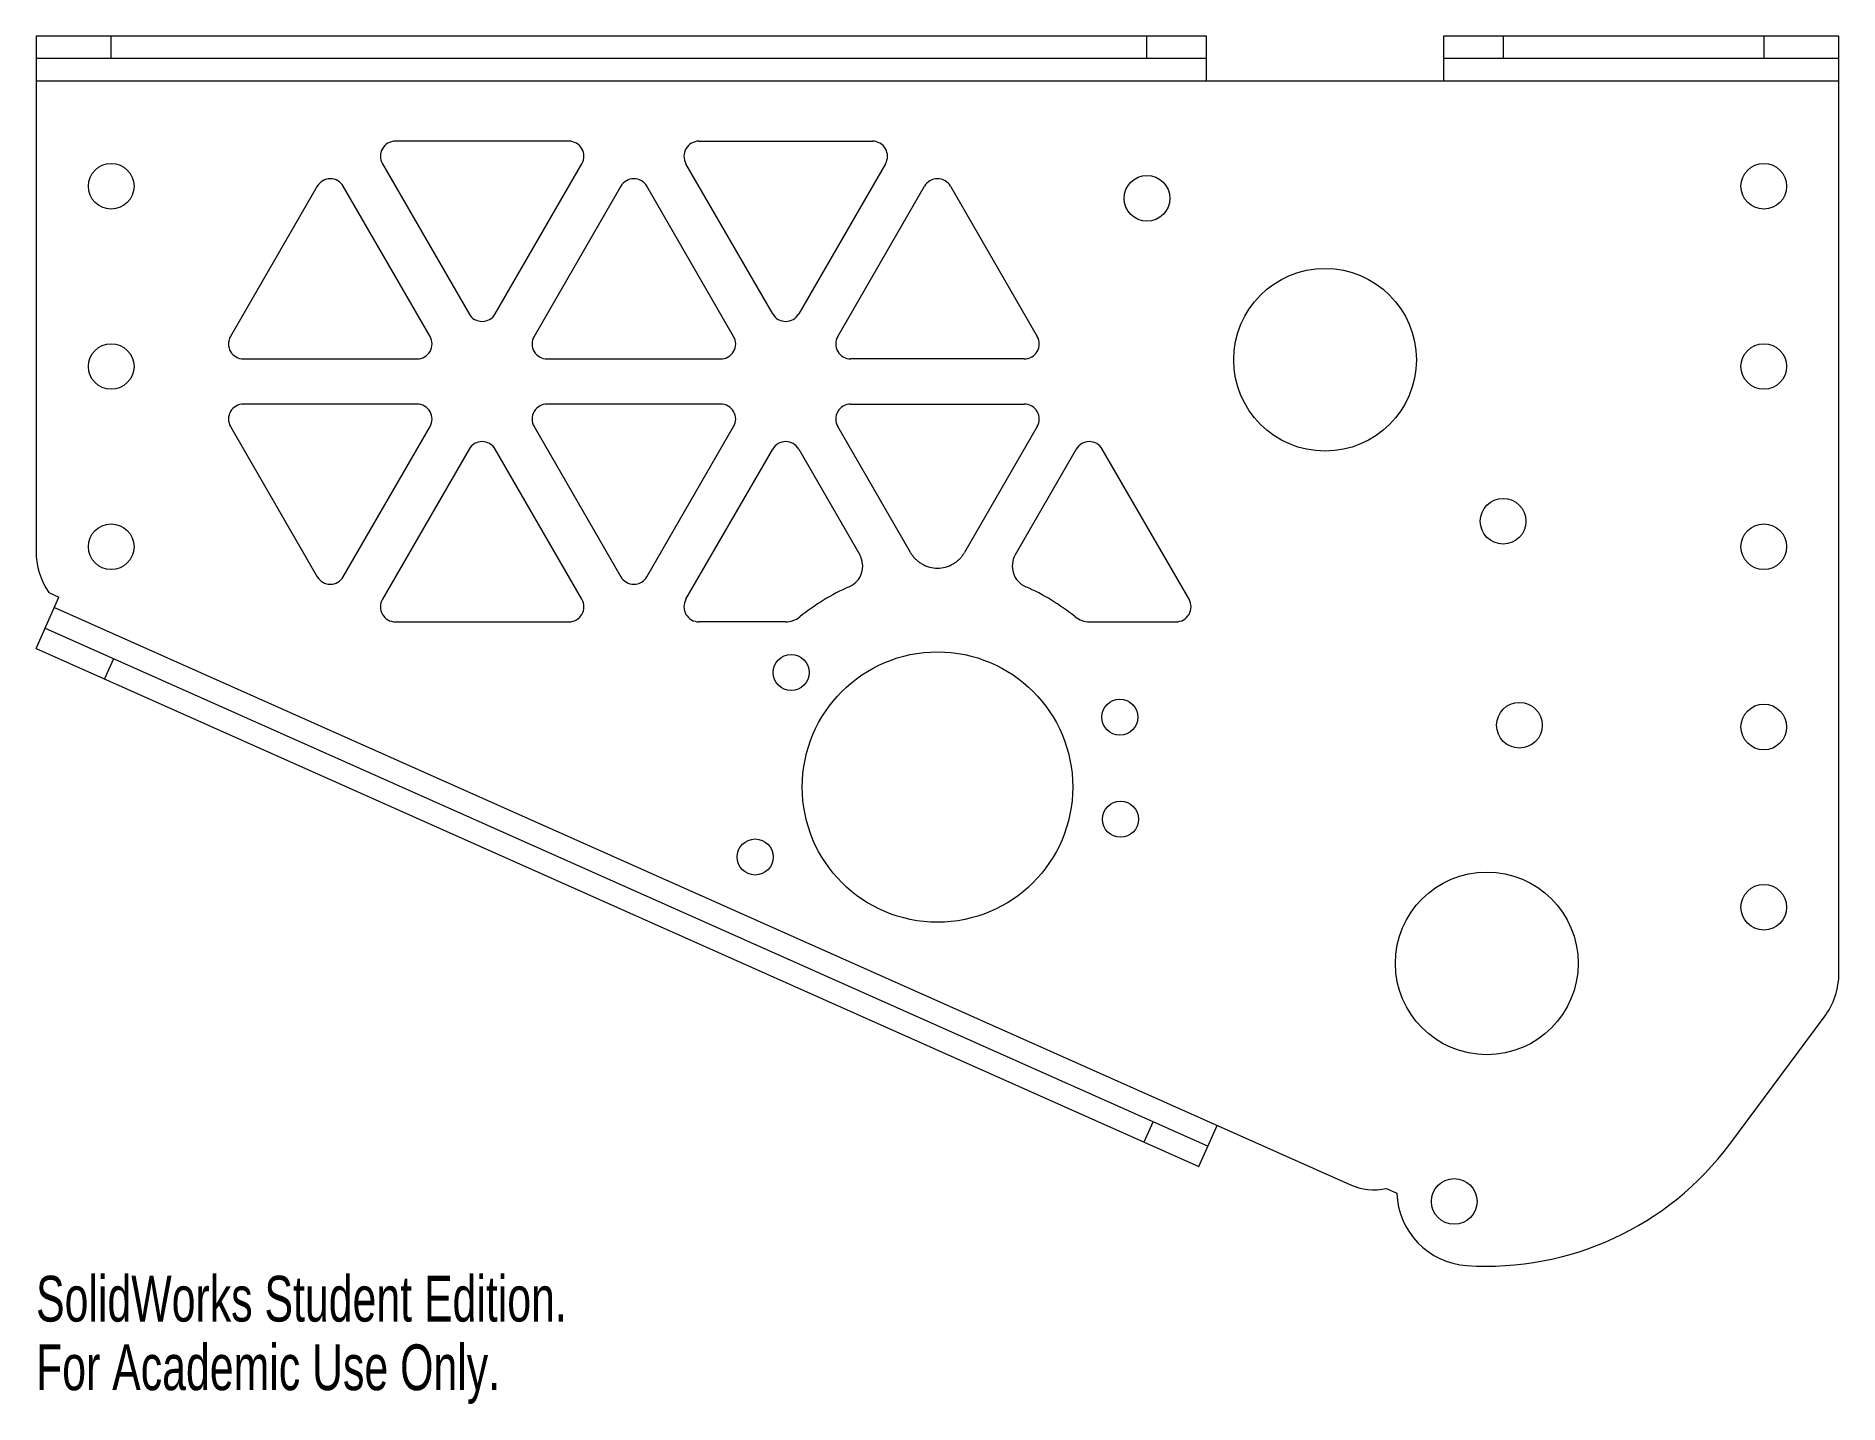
# Paper-space layout '_Left' of a CAD drawing. Header units: inches. Extents: x -3.75 to 3.75, y -3.57 to 2.12.
import ezdxf

# ---------------------------------------------------------------- set-up
doc = ezdxf.new("R2010")
doc.units = ezdxf.units.IN
doc.header["$MEASUREMENT"] = 0
doc.styles.add('SLDTEXTSTYLE0', font='TXT', dxfattribs={"width": 0.7})

psp = doc.layouts.new('_Left')

# ---------------------------------------------------------------- linework, layer by layer
at = {"color": 7, "linetype": 'Continuous', "lineweight": 15}
for p, q in [((-3.75, 2.125), (-3.75, -0.0172)), ((1.1195, 2.125), (-3.75, 2.125)), ((-3.4375, 2.0312), (-3.4375, 2.125)), ((0.8695, 2.125), (0.8695, 2.0312)), ((1.1195, 1.9375), (1.1195, 2.125)), ((2.105, 2.125), (2.105, 1.9375)), ((3.75, 2.125), (2.105, 2.125)), ((2.355, 2.0312), (2.355, 2.125)), ((3.4375, 2.125), (3.4375, 2.0312)), ((3.75, -1.7716), (3.75, 2.125)), ((1.1195, 2.0312), (-3.75, 2.0312)), ((3.75, 2.0312), (2.105, 2.0312)), ((3.75, 1.9375), (-3.75, 1.9375)), ((-1.5336, 1.6875), (-2.2553, 1.6875)), ((-0.9923, 1.6875), (-0.2706, 1.6875)), ((-2.3094, 1.5938), (-1.9486, 0.9688)), ((-1.8403, 0.9688), (-1.4795, 1.5938)), ((-0.6856, 0.9688), (-1.0464, 1.5938)), ((-0.2165, 1.5938), (-0.5774, 0.9688)), ((-2.58, 1.5), (-2.9409, 0.875)), ((-2.1109, 0.875), (-2.4718, 1.5)), ((-1.3171, 1.5), (-1.6779, 0.875)), ((-0.848, 0.875), (-1.2088, 1.5)), ((-0.415, 0.875), (-0.0541, 1.5)), ((0.0541, 1.5), (0.415, 0.875)), ((-2.8868, 0.7812), (-2.1651, 0.7812)), ((-1.6238, 0.7812), (-0.9021, 0.7812)), ((0.3608, 0.7812), (-0.3608, 0.7812)), ((-2.1651, 0.5938), (-2.8868, 0.5938)), ((-0.9021, 0.5938), (-1.6238, 0.5938)), ((-0.3608, 0.5938), (0.3608, 0.5938)), ((-2.9409, 0.5), (-2.58, -0.125)), ((-2.4718, -0.125), (-2.1109, 0.5)), ((-1.6779, 0.5), (-1.3171, -0.125)), ((-1.2088, -0.125), (-0.848, 0.5)), ((-0.1123, -0.0242), (-0.415, 0.5)), ((0.415, 0.5), (0.1123, -0.0242)), ((-1.9486, 0.4062), (-2.3094, -0.2188)), ((-1.4795, -0.2188), (-1.8403, 0.4062)), ((-1.0464, -0.2188), (-0.6856, 0.4062)), ((-0.5774, 0.4062), (-0.3235, -0.0335)), ((0.5774, 0.4062), (0.3235, -0.0335)), ((1.0464, -0.2188), (0.6856, 0.4062)), ((-3.75, -0.4239), (-3.6546, -0.2098)), ((-3.6974, -0.1907), (-3.6546, -0.2098)), ((-3.6737, -0.2526), (1.7155, -2.6539)), ((-3.7118, -0.3382), (1.1254, -2.4936)), ((-2.2553, -0.3125), (-1.5336, -0.3125)), ((-0.6318, -0.3125), (-0.9923, -0.3125)), ((0.6318, -0.3125), (0.9923, -0.3125)), ((-3.75, -0.4239), (1.0873, -2.5792)), ((-3.4646, -0.5511), (-3.4264, -0.4654)), ((3.2964, -2.4853), (3.6883, -1.958)), ((0.8971, -2.3918), (0.8589, -2.4775)), ((1.0873, -2.5792), (1.1636, -2.408)), ((1.8677, -2.6704), (1.9105, -2.6895))]:
    psp.add_line(p, q, dxfattribs=at)
for centre, radius in [((-3.4375, 1.5), 0.095), ((3.4375, 1.5), 0.095), ((0.8714, 1.4496), 0.095), ((1.6122, 0.7779), 0.38), ((-3.4375, 0.75), 0.095), ((3.4375, 0.75), 0.095), ((2.353, 0.1061), 0.095), ((-3.4375, 0), 0.095), ((3.4375, 0), 0.095), ((-0.6088, -0.5235), 0.075), ((0, -1), 0.5625), ((0.7586, -0.709), 0.075), ((2.4208, -0.7428), 0.095), ((3.4375, -0.75), 0.095), ((0.7614, -1.134), 0.075), ((-0.7586, -1.291), 0.075), ((2.2851, -1.7336), 0.38), ((3.4375, -1.5), 0.095), ((2.1495, -2.7243), 0.095)]:
    psp.add_circle(centre, radius, dxfattribs=at)
for centre, radius, start, end in [((-2.2553, 1.625), 0.0625, 90, 210), ((-1.5336, 1.625), 0.0625, 330, 90), ((-0.9923, 1.625), 0.0625, 90, 210), ((-0.2706, 1.625), 0.0625, 330, 90), ((-2.5259, 1.4688), 0.0625, 30, 150), ((-1.263, 1.4688), 0.0625, 30, 150), ((0, 1.4688), 0.0625, 30, 150), ((-1.8944, 1), 0.0625, 210, 330), ((-0.6315, 1), 0.0625, 210, 330), ((-2.8868, 0.8438), 0.0625, 150, 270), ((-2.1651, 0.8438), 0.0625, 270, 30), ((-1.6238, 0.8438), 0.0625, 150, 270), ((-0.9021, 0.8438), 0.0625, 270, 30), ((-0.3608, 0.8438), 0.0625, 150, 270), ((0.3608, 0.8438), 0.0625, 270, 30), ((-2.8868, 0.5312), 0.0625, 90, 210), ((-2.1651, 0.5312), 0.0625, 330, 90), ((-1.6238, 0.5312), 0.0625, 90, 210), ((-0.9021, 0.5312), 0.0625, 330, 90), ((-0.3608, 0.5312), 0.0625, 90, 210), ((0.3608, 0.5312), 0.0625, 330, 90), ((-1.8944, 0.375), 0.0625, 30, 150), ((-0.6315, 0.375), 0.0625, 30, 150), ((0.6315, 0.375), 0.0625, 30, 150), ((-3.4375, -0.0172), 0.3125, 180, 213.71947), ((-0.4047, -0.0804), 0.0937, 293.75038, 30), ((0.4047, -0.0804), 0.0938, 150, 246.24962), ((-2.5259, -0.0938), 0.0625, 210, 330), ((-1.263, -0.0938), 0.0625, 210, 330), ((-2.2553, -0.25), 0.0625, 150, 270), ((-1.5336, -0.25), 0.0625, 270, 30), ((-0.9923, -0.25), 0.0625, 150, 270), ((0, -1), 0.911, 113.75038, 128.96105), ((0, -1), 0.911, 51.03895, 66.24962), ((0.9923, -0.25), 0.0625, 270, 30), ((-0.6318, -0.2188), 0.0938, 270, 308.96105), ((0.6318, -0.2188), 0.0937, 231.03895, 270), ((3.4375, -1.7716), 0.3125, 323.3742, 0), ((2.2851, -1.7336), 1.26, 266.23082, 323.3742), ((1.8173, -2.4255), 0.25, 245.98358, 281.64267), ((2.2229, -2.679), 0.3125, 181.91871, 266.23082)]:
    psp.add_arc(centre, radius, start, end, dxfattribs=at)
psp.add_open_spline([(-0.1123, -0.0242), (-0.111, -0.0264), (-0.1084, -0.0307), (-0.1041, -0.0369), (-0.0994, -0.0429), (-0.0944, -0.0485), (-0.0891, -0.0538), (-0.0835, -0.0587), (-0.0776, -0.0634), (-0.0714, -0.0677), (-0.0574, -0.0763), (-0.034, -0.0862), (0, -0.0904), (0.034, -0.0862), (0.0594, -0.0755), (0.0765, -0.0644), (0.0871, -0.0559), (0.0966, -0.0463), (0.1052, -0.0358), (0.1099, -0.0281), (0.1123, -0.0242)], degree=3, knots=[0, 0, 0, 0, 0.028283, 0.056231, 0.083938, 0.111499, 0.139011, 0.166572, 0.194279, 0.222227, 0.250509, 0.375275, 0.500041, 0.624953, 0.749865, 0.800452, 0.8502, 0.899665, 0.949413, 1, 1, 1, 1], dxfattribs=at)

# ---------------------------------------------------------------- texts
at = {"color": 7, "linetype": 'Continuous', "char_height": 0.1903, "attachment_point": 1, "style": 'SLDTEXTSTYLE0'}
for s, insert in [('SolidWorks Student Edition.', (-3.75, -3.0337)), ('For Academic Use Only.', (-3.75, -3.3191))]:
    psp.add_mtext(s, dxfattribs=dict(at, insert=insert))

doc.saveas('drawing.dxf')
